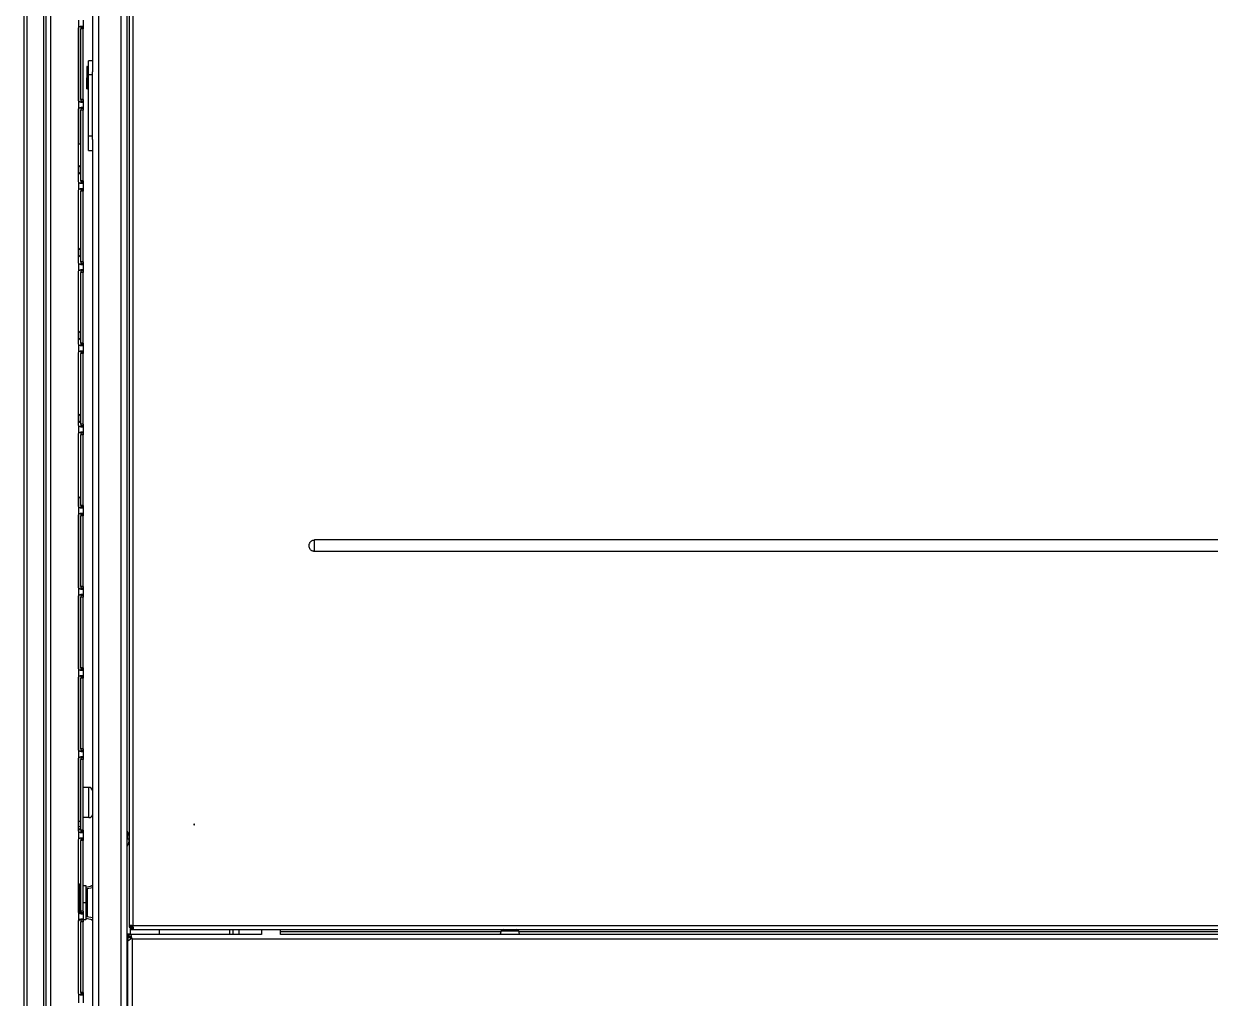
# Model space of a CAD drawing. Header units: millimetres. Extents: x 167 to 1022, y 285 to 720.
# Drawn here: x 901.4 to 963.5, y 388 to 439.1 of the extents above; entities that cross this region are included whole.
import ezdxf

# ---------------------------------------------------------------- set-up
doc = ezdxf.new("R2010")
doc.units = ezdxf.units.MM

msp = doc.modelspace()

# ---------------------------------------------------------------- linework, layer by layer
at = {"color": 7, "linetype": 'Continuous', "lineweight": 25}
for p, q in [((905.29, 484.129), (905.29, 288.629)), ((906.45, 484.129), (906.45, 288.629)), ((906.77, 484.129), (906.77, 288.629)), ((906.895, 473.849), (906.895, 391.789)), ((907.095, 391.829), (907.095, 473.809)), ((901.37, 456.479), (901.37, 319.579)), ((901.53, 456.479), (901.53, 319.579)), ((902.41, 456.479), (902.41, 319.579)), ((902.53, 456.479), (902.53, 319.579)), ((902.77, 456.479), (902.77, 319.579)), ((904.97, 456.479), (904.97, 436.551)), ((904.24, 439.259), (904.24, 438.868)), ((904.48, 439.259), (904.48, 438.868)), ((904.217, 438.789), (904.217, 435.089)), ((904.24, 438.868), (904.24, 435.009)), ((904.48, 438.868), (904.36, 438.868)), ((904.36, 438.868), (904.36, 438.789)), ((904.48, 438.789), (904.36, 438.789)), ((904.36, 435.089), (904.36, 438.789)), ((904.48, 438.868), (904.48, 438.789)), ((904.48, 435.089), (904.48, 438.789)), ((904.7, 436.829), (904.68, 436.829)), ((904.68, 436.829), (904.68, 436.239)), ((904.77, 436.759), (904.7, 436.829)), ((904.7, 436.829), (904.7, 436.239)), ((904.97, 437.129), (904.77, 437.129)), ((904.77, 436.379), (904.77, 437.129)), ((904.7, 436.239), (904.68, 436.239)), ((904.68, 435.649), (904.68, 436.239)), ((904.7, 435.649), (904.7, 436.239)), ((904.77, 436.239), (904.7, 436.239)), ((904.97, 436.379), (904.77, 436.379)), ((904.77, 433.179), (904.77, 436.379)), ((904.97, 436.379), (904.97, 436.551)), ((904.97, 433.179), (904.97, 436.379)), ((904.68, 435.649), (904.7, 435.649)), ((904.7, 435.649), (904.77, 435.719)), ((904.24, 435.009), (904.24, 434.618)), ((904.48, 435.089), (904.36, 435.089)), ((904.36, 435.089), (904.36, 435.009)), ((904.48, 435.009), (904.36, 435.009)), ((904.48, 435.089), (904.48, 435.009)), ((904.48, 435.009), (904.48, 434.618)), ((904.217, 434.539), (904.217, 430.839)), ((904.24, 434.618), (904.24, 432.754)), ((904.48, 434.618), (904.36, 434.618)), ((904.36, 434.618), (904.36, 434.539)), ((904.48, 434.539), (904.36, 434.539)), ((904.36, 430.839), (904.36, 434.539)), ((904.48, 434.618), (904.48, 434.539)), ((904.48, 430.839), (904.48, 434.539)), ((904.97, 433.179), (904.77, 433.179)), ((904.77, 432.429), (904.77, 433.179)), ((904.97, 433.007), (904.97, 433.179)), ((904.24, 432.754), (904.217, 432.754)), ((904.36, 432.754), (904.24, 432.754)), ((904.77, 432.429), (904.97, 432.429)), ((904.97, 433.007), (904.97, 340.701)), ((904.24, 431.659), (904.24, 431.178)), ((904.24, 430.759), (904.24, 430.368)), ((904.48, 430.839), (904.36, 430.839)), ((904.36, 430.839), (904.36, 430.759)), ((904.48, 430.759), (904.36, 430.759)), ((904.48, 430.839), (904.48, 430.759)), ((904.48, 430.759), (904.48, 430.368)), ((904.217, 430.289), (904.217, 426.589)), ((904.48, 430.368), (904.36, 430.368)), ((904.36, 430.368), (904.36, 430.289)), ((904.48, 430.289), (904.36, 430.289)), ((904.36, 426.589), (904.36, 430.289)), ((904.48, 430.368), (904.48, 430.289)), ((904.48, 426.589), (904.48, 430.289)), ((904.24, 427.319), (904.24, 426.838)), ((904.24, 426.509), (904.24, 426.118)), ((904.48, 426.589), (904.36, 426.589)), ((904.36, 426.589), (904.36, 426.509)), ((904.48, 426.509), (904.36, 426.509)), ((904.48, 426.589), (904.48, 426.509)), ((904.48, 426.509), (904.48, 426.118)), ((904.217, 426.039), (904.217, 422.339)), ((904.48, 426.118), (904.36, 426.118)), ((904.36, 426.118), (904.36, 426.039)), ((904.48, 426.039), (904.36, 426.039)), ((904.36, 422.339), (904.36, 426.039)), ((904.48, 426.118), (904.48, 426.039)), ((904.48, 422.339), (904.48, 426.039)), ((904.24, 422.979), (904.24, 422.498)), ((904.24, 422.259), (904.24, 421.868)), ((904.48, 422.339), (904.36, 422.339)), ((904.36, 422.339), (904.36, 422.259)), ((904.48, 422.259), (904.36, 422.259)), ((904.48, 421.868), (904.36, 421.868)), ((904.36, 421.868), (904.36, 421.789)), ((904.48, 422.339), (904.48, 422.259)), ((904.48, 422.259), (904.48, 421.868)), ((904.48, 421.868), (904.48, 421.789)), ((904.217, 421.789), (904.217, 418.089)), ((904.48, 421.789), (904.36, 421.789)), ((904.36, 418.089), (904.36, 421.789)), ((904.48, 418.089), (904.48, 421.789)), ((904.24, 418.639), (904.24, 418.158)), ((904.217, 417.539), (904.217, 413.839)), ((904.24, 418.009), (904.24, 417.618)), ((904.48, 418.089), (904.36, 418.089)), ((904.36, 418.089), (904.36, 418.009)), ((904.48, 418.009), (904.36, 418.009)), ((904.48, 417.618), (904.36, 417.618)), ((904.36, 417.618), (904.36, 417.539)), ((904.48, 417.539), (904.36, 417.539)), ((904.36, 413.839), (904.36, 417.539)), ((904.48, 418.089), (904.48, 418.009)), ((904.48, 418.009), (904.48, 417.618)), ((904.48, 417.618), (904.48, 417.539)), ((904.48, 413.839), (904.48, 417.539)), ((904.24, 414.254), (904.217, 414.254)), ((904.24, 414.299), (904.24, 414.254)), ((904.36, 414.254), (904.24, 414.254)), ((904.24, 414.254), (904.24, 413.759)), ((904.48, 413.839), (904.36, 413.839)), ((904.36, 413.839), (904.36, 413.759)), ((904.48, 413.839), (904.48, 413.759)), ((904.217, 413.289), (904.217, 409.589)), ((904.24, 413.759), (904.24, 413.368)), ((904.24, 413.368), (904.24, 409.509)), ((904.48, 413.759), (904.36, 413.759)), ((904.48, 413.368), (904.36, 413.368)), ((904.36, 413.368), (904.36, 413.289)), ((904.48, 413.289), (904.36, 413.289)), ((904.36, 409.589), (904.36, 413.289)), ((904.48, 413.759), (904.48, 413.368)), ((904.48, 413.368), (904.48, 413.289)), ((904.48, 409.589), (904.48, 413.289)), ((1006.05, 412.028), (916.59, 412.028)), ((916.59, 411.43), (916.59, 412.028)), ((1006.05, 411.43), (916.59, 411.43)), ((904.24, 409.509), (904.24, 409.118)), ((904.48, 409.589), (904.36, 409.589)), ((904.36, 409.589), (904.36, 409.509)), ((904.48, 409.509), (904.36, 409.509)), ((904.48, 409.589), (904.48, 409.509)), ((904.48, 409.509), (904.48, 409.118)), ((904.217, 409.039), (904.217, 405.339)), ((904.24, 409.118), (904.24, 405.259)), ((904.48, 409.118), (904.36, 409.118)), ((904.36, 409.118), (904.36, 409.039)), ((904.48, 409.039), (904.36, 409.039)), ((904.36, 405.339), (904.36, 409.039)), ((904.48, 409.118), (904.48, 409.039)), ((904.48, 405.339), (904.48, 409.039)), ((904.24, 405.259), (904.24, 404.868)), ((904.48, 405.339), (904.36, 405.339)), ((904.36, 405.339), (904.36, 405.259)), ((904.48, 405.259), (904.36, 405.259)), ((904.48, 405.339), (904.48, 405.259)), ((904.48, 405.259), (904.48, 404.868)), ((904.217, 404.789), (904.217, 401.089)), ((904.24, 404.868), (904.24, 401.009)), ((904.48, 404.868), (904.36, 404.868)), ((904.36, 404.868), (904.36, 404.789)), ((904.48, 404.789), (904.36, 404.789)), ((904.36, 401.089), (904.36, 404.789)), ((904.48, 404.868), (904.48, 404.789)), ((904.48, 401.089), (904.48, 404.789)), ((904.24, 401.009), (904.24, 400.618)), ((904.48, 401.089), (904.36, 401.089)), ((904.36, 401.089), (904.36, 401.009)), ((904.48, 401.009), (904.36, 401.009)), ((904.48, 401.089), (904.48, 401.009)), ((904.48, 401.009), (904.48, 400.618)), ((904.217, 400.539), (904.217, 396.839)), ((904.24, 400.618), (904.24, 397.279)), ((904.48, 400.618), (904.36, 400.618)), ((904.36, 400.618), (904.36, 400.539)), ((904.48, 400.539), (904.36, 400.539)), ((904.36, 396.839), (904.36, 400.539)), ((904.48, 400.618), (904.48, 400.539)), ((904.48, 396.839), (904.48, 400.539)), ((904.78, 399.069), (904.48, 399.069)), ((904.78, 397.489), (904.78, 399.069)), ((904.24, 397.279), (904.217, 397.279)), ((904.24, 397.029), (904.217, 397.029)), ((904.36, 397.279), (904.24, 397.279)), ((904.24, 397.279), (904.24, 397.029)), ((904.24, 397.029), (904.36, 397.029)), ((904.78, 397.489), (904.48, 397.489)), ((904.24, 396.939), (904.24, 396.759)), ((904.24, 396.759), (904.24, 396.368)), ((904.48, 396.839), (904.36, 396.839)), ((904.36, 396.839), (904.36, 396.759)), ((904.48, 396.759), (904.36, 396.759)), ((904.48, 396.839), (904.48, 396.759)), ((904.48, 396.759), (904.48, 396.368)), ((906.79, 396.709), (906.77, 396.709)), ((906.77, 396.379), (906.79, 396.379)), ((906.79, 396.779), (906.79, 396.379)), ((906.79, 396.379), (906.89, 396.379)), ((906.79, 395.979), (906.79, 396.379)), ((904.217, 396.289), (904.217, 392.589)), ((904.48, 396.368), (904.36, 396.368)), ((904.36, 396.368), (904.36, 396.289)), ((904.48, 396.289), (904.36, 396.289)), ((904.36, 392.589), (904.36, 396.289)), ((904.48, 396.368), (904.48, 396.289)), ((904.48, 392.589), (904.48, 396.289)), ((906.77, 396.049), (906.79, 396.049)), ((904.28, 394.029), (904.217, 394.029)), ((904.28, 394.029), (904.28, 392.473)), ((904.33, 393.929), (904.36, 393.929)), ((904.33, 393.039), (904.33, 393.929)), ((904.48, 393.929), (904.63, 393.929)), ((904.63, 393.929), (904.63, 393.039)), ((904.63, 393.84), (904.871, 393.894)), ((904.93, 393.929), (904.93, 393.925)), ((904.93, 393.929), (904.97, 393.929)), ((904.93, 393.924), (904.93, 393.925)), ((904.93, 393.924), (904.97, 393.924)), ((904.33, 393.529), (904.28, 393.529)), ((904.97, 393.821), (904.689, 393.758)), ((904.689, 393.758), (904.689, 392.299)), ((904.28, 393.029), (904.33, 393.029)), ((904.33, 393.039), (904.33, 393.019)), ((904.33, 393.039), (904.36, 393.039)), ((904.33, 392.448), (904.33, 393.019)), ((904.36, 393.019), (904.33, 393.019)), ((904.48, 393.039), (904.63, 393.039)), ((904.63, 393.019), (904.48, 393.019)), ((904.63, 393.039), (904.63, 393.019)), ((904.63, 393.019), (904.63, 392.129)), ((904.217, 392.039), (904.217, 388.339)), ((904.227, 392.093), (904.28, 392.093)), ((904.24, 392.509), (904.24, 392.118)), ((904.28, 392.529), (904.33, 392.529)), ((904.28, 392.142), (904.28, 392.093)), ((904.33, 392.129), (904.33, 392.18)), ((904.36, 392.129), (904.33, 392.129)), ((904.48, 392.589), (904.36, 392.589)), ((904.36, 392.589), (904.36, 392.509)), ((904.48, 392.509), (904.36, 392.509)), ((904.48, 392.118), (904.36, 392.118)), ((904.36, 392.118), (904.36, 392.039)), ((904.48, 392.039), (904.36, 392.039)), ((904.36, 388.339), (904.36, 392.039)), ((904.48, 392.589), (904.48, 392.509)), ((904.48, 392.509), (904.48, 392.118)), ((904.63, 392.129), (904.48, 392.129)), ((904.48, 392.118), (904.48, 392.039)), ((904.48, 388.339), (904.48, 392.039)), ((904.63, 392.218), (904.871, 392.164)), ((904.97, 392.237), (904.689, 392.299)), ((904.93, 392.133), (904.93, 392.134)), ((904.97, 392.134), (904.93, 392.134)), ((904.93, 392.129), (904.93, 392.133)), ((904.97, 392.129), (904.93, 392.129)), ((906.895, 391.789), (906.995, 391.789)), ((906.895, 391.789), (906.895, 391.754)), ((906.895, 391.754), (906.995, 391.754)), ((906.94, 391.754), (906.94, 391.379)), ((906.995, 391.789), (906.995, 391.754)), ((906.995, 391.754), (907.095, 391.754)), ((906.995, 391.629), (906.995, 391.729)), ((906.995, 391.729), (907.055, 391.729)), ((906.995, 391.629), (907.055, 391.629)), ((907.055, 391.629), (907.055, 391.729)), ((907.055, 391.629), (1015.585, 391.629)), ((907.059, 391.817), (907.095, 391.829)), ((907.084, 391.793), (907.095, 391.829)), ((1015.545, 391.829), (907.095, 391.829)), ((908.47, 391.629), (908.47, 391.379)), ((912.15, 391.629), (912.15, 391.379)), ((912.32, 391.629), (912.32, 391.379)), ((912.64, 391.629), (912.64, 391.379)), ((913.82, 391.629), (913.82, 391.376)), ((914.82, 391.376), (914.82, 391.629)), ((914.82, 391.529), (926.362, 391.529)), ((926.37, 391.556), (926.32, 391.379)), ((926.37, 391.556), (927.27, 391.556)), ((927.27, 391.556), (927.32, 391.379)), ((927.278, 391.529), (995.362, 391.529)), ((906.869, 391.379), (906.82, 391.379)), ((906.82, 391.379), (906.82, 391.259)), ((906.869, 391.259), (906.82, 391.259)), ((906.82, 391.229), (906.94, 391.229)), ((906.82, 391.229), (906.82, 391.042)), ((906.82, 381.716), (906.82, 391.042)), ((906.869, 391.379), (913.82, 391.379)), ((906.869, 391.379), (906.869, 391.259)), ((906.94, 391.255), (906.94, 391.229)), ((906.94, 391.229), (906.94, 391.11)), ((906.96, 391.139), (906.96, 391.248)), ((906.975, 391.16), (907.017, 391.16)), ((907.06, 391.139), (906.975, 391.16)), ((907.008, 391.22), (907.008, 391.179)), ((907.06, 391.139), (907.008, 391.22)), ((907.06, 391.139), (907.017, 391.16)), ((907.06, 381.619), (907.06, 391.139)), ((907.06, 391.139), (1015.58, 391.139)), ((914.82, 391.379), (926.495, 391.379)), ((926.495, 391.379), (927.145, 391.379)), ((927.145, 391.379), (995.495, 391.379)), ((904.48, 388.339), (904.36, 388.339)), ((904.36, 388.339), (904.36, 388.259)), ((904.48, 388.339), (904.48, 388.259)), ((904.24, 388.259), (904.24, 387.798)), ((904.48, 388.259), (904.36, 388.259)), ((904.48, 388.259), (904.48, 387.798))]:
    msp.add_line(p, q, dxfattribs=at)
for centre, radius, start, end in [((904.367, 438.789), 0.15, 148.02925, 180), ((904.367, 435.089), 0.15, 180, 211.97075), ((904.367, 434.539), 0.15, 148.02925, 180), ((904.367, 431.739), 0.15, 180, 211.97075), ((904.367, 431.099), 0.15, 148.02925, 180), ((904.367, 430.839), 0.15, 180, 211.97075), ((904.367, 430.289), 0.15, 148.02925, 180), ((904.367, 427.399), 0.15, 180, 211.97075), ((904.367, 426.759), 0.15, 148.02925, 180), ((904.367, 426.589), 0.15, 180, 211.97075), ((904.367, 426.039), 0.15, 148.02925, 180), ((904.367, 423.059), 0.15, 180, 211.97075), ((904.367, 422.419), 0.15, 148.02925, 180), ((904.367, 422.339), 0.15, 180, 211.97075), ((904.367, 421.789), 0.15, 148.02925, 180), ((904.367, 418.719), 0.15, 180, 211.97075), ((904.367, 418.079), 0.15, 148.02925, 178.08979), ((904.367, 418.089), 0.15, 180, 211.97075), ((904.367, 417.539), 0.15, 148.02925, 180), ((904.367, 414.379), 0.15, 180, 211.97075), ((904.367, 413.839), 0.15, 180, 211.97075), ((904.367, 413.289), 0.15, 148.02925, 180), ((904.367, 409.589), 0.15, 180, 211.97075), ((904.367, 409.039), 0.15, 148.02925, 180), ((904.367, 405.339), 0.15, 180, 211.97075), ((904.367, 404.789), 0.15, 148.02925, 180), ((904.367, 401.089), 0.15, 180, 211.97075), ((904.367, 400.539), 0.15, 148.02925, 180), ((904.78, 398.869), 0.2, 18.19487, 90), ((904.78, 397.689), 0.2, 270, 341.80513), ((904.367, 397.019), 0.15, 180, 211.97075), ((910.295, 397.129), 0.025, 0, 180), ((910.295, 397.129), 0.025, 180, 0), ((910.35, 397.189), 0.08, 209.69481, 245.2843), ((904.367, 396.839), 0.15, 180, 211.97075), ((906.04, 396.379), 0.85, 0, 28.07249), ((906.04, 396.379), 0.85, 331.92751, 0), ((904.367, 396.289), 0.15, 148.02925, 180), ((904.367, 392.589), 0.15, 180, 211.97075), ((904.367, 392.039), 0.15, 148.02925, 180), ((926.466, 391.529), 0.1, 90, 164.23945), ((927.174, 391.529), 0.1, 15.76055, 90), ((904.367, 388.339), 0.15, 180, 211.97075)]:
    msp.add_arc(centre, radius, start, end, dxfattribs=at)
for points, knots in [([(904.24, 438.868), (904.253, 438.88), (904.279, 438.903), (904.325, 438.924), (904.37, 438.936), (904.411, 438.94), (904.444, 438.936), (904.466, 438.924), (904.478, 438.903), (904.479, 438.88), (904.48, 438.868)], [0, 0, 0, 0, 0.124908, 0.249934, 0.374966, 0.5, 0.625034, 0.750066, 0.875092, 1, 1, 1, 1]), ([(904.354, 438.917), (904.356, 438.91), (904.36, 438.896), (904.36, 438.878), (904.36, 438.868)], [0, 0, 0, 0, 0.492848, 1, 1, 1, 1]), ([(904.48, 435.009), (904.479, 434.998), (904.478, 434.975), (904.466, 434.954), (904.444, 434.942), (904.411, 434.938), (904.37, 434.942), (904.325, 434.954), (904.279, 434.975), (904.253, 434.998), (904.24, 435.009)], [0, 0, 0, 0, 0.124908, 0.249934, 0.374966, 0.5, 0.625034, 0.750066, 0.875092, 1, 1, 1, 1]), ([(904.36, 435.009), (904.36, 435), (904.359, 434.982), (904.356, 434.961), (904.349, 434.953), (904.347, 434.949)], [0, 0, 0, 0, 0.3713961, 0.7423823, 1, 1, 1, 1]), ([(904.24, 434.618), (904.253, 434.63), (904.279, 434.653), (904.325, 434.674), (904.37, 434.686), (904.411, 434.69), (904.444, 434.686), (904.466, 434.674), (904.478, 434.653), (904.479, 434.63), (904.48, 434.618)], [0, 0, 0, 0, 0.124908, 0.249934, 0.374966, 0.5, 0.625034, 0.750066, 0.875092, 1, 1, 1, 1]), ([(904.354, 434.667), (904.356, 434.66), (904.36, 434.646), (904.36, 434.628), (904.36, 434.618)], [0, 0, 0, 0, 0.492848, 1, 1, 1, 1]), ([(904.24, 431.659), (904.245, 431.65), (904.255, 431.632), (904.276, 431.609), (904.297, 431.596), (904.313, 431.59), (904.325, 431.588), (904.335, 431.59), (904.346, 431.596), (904.355, 431.609), (904.36, 431.632), (904.36, 431.65), (904.36, 431.659)], [0, 0, 0, 0, 0.125113, 0.250088, 0.374796, 0.437403, 0.5, 0.562597, 0.625204, 0.749912, 0.874887, 1, 1, 1, 1]), ([(904.24, 431.659), (904.253, 431.648), (904.279, 431.625), (904.322, 431.605), (904.348, 431.599), (904.36, 431.596)], [0, 0, 0, 0, 0.359164, 0.718669, 1, 1, 1, 1]), ([(904.36, 431.178), (904.36, 431.187), (904.36, 431.206), (904.355, 431.229), (904.346, 431.242), (904.335, 431.248), (904.325, 431.249), (904.313, 431.248), (904.297, 431.242), (904.276, 431.229), (904.255, 431.206), (904.245, 431.187), (904.24, 431.178)], [0, 0, 0, 0, 0.125113, 0.250088, 0.374796, 0.437403, 0.5, 0.562597, 0.625204, 0.749912, 0.874887, 1, 1, 1, 1]), ([(904.36, 431.242), (904.348, 431.239), (904.322, 431.233), (904.279, 431.213), (904.253, 431.19), (904.24, 431.178)], [0, 0, 0, 0, 0.281331, 0.640836, 1, 1, 1, 1]), ([(904.48, 430.759), (904.479, 430.748), (904.478, 430.725), (904.466, 430.704), (904.444, 430.692), (904.411, 430.688), (904.37, 430.692), (904.325, 430.704), (904.279, 430.725), (904.253, 430.748), (904.24, 430.759)], [0, 0, 0, 0, 0.124908, 0.249934, 0.374966, 0.5, 0.625034, 0.750066, 0.875092, 1, 1, 1, 1]), ([(904.36, 430.759), (904.36, 430.75), (904.359, 430.732), (904.356, 430.711), (904.349, 430.703), (904.347, 430.699)], [0, 0, 0, 0, 0.371396, 0.742382, 1, 1, 1, 1]), ([(904.24, 430.368), (904.253, 430.38), (904.279, 430.403), (904.325, 430.424), (904.37, 430.436), (904.411, 430.44), (904.444, 430.436), (904.466, 430.424), (904.478, 430.403), (904.479, 430.38), (904.48, 430.368)], [0, 0, 0, 0, 0.124908, 0.249934, 0.374966, 0.5, 0.625034, 0.750066, 0.875092, 1, 1, 1, 1]), ([(904.354, 430.417), (904.356, 430.41), (904.36, 430.396), (904.36, 430.378), (904.36, 430.368)], [0, 0, 0, 0, 0.492848, 1, 1, 1, 1]), ([(904.24, 427.319), (904.245, 427.31), (904.255, 427.292), (904.276, 427.269), (904.297, 427.256), (904.313, 427.25), (904.325, 427.248), (904.335, 427.25), (904.346, 427.256), (904.355, 427.269), (904.36, 427.292), (904.36, 427.31), (904.36, 427.319)], [0, 0, 0, 0, 0.125113, 0.250088, 0.374796, 0.437403, 0.5, 0.562597, 0.625204, 0.749912, 0.874887, 1, 1, 1, 1]), ([(904.24, 427.319), (904.253, 427.308), (904.279, 427.285), (904.322, 427.265), (904.348, 427.259), (904.36, 427.256)], [0, 0, 0, 0, 0.359164, 0.718669, 1, 1, 1, 1]), ([(904.36, 426.838), (904.36, 426.847), (904.36, 426.866), (904.355, 426.889), (904.346, 426.902), (904.335, 426.908), (904.325, 426.909), (904.313, 426.908), (904.297, 426.902), (904.276, 426.889), (904.255, 426.866), (904.245, 426.847), (904.24, 426.838)], [0, 0, 0, 0, 0.125113, 0.250088, 0.374796, 0.437403, 0.5, 0.562597, 0.625204, 0.749912, 0.874887, 1, 1, 1, 1]), ([(904.347, 426.898), (904.34, 426.897), (904.318, 426.891), (904.279, 426.873), (904.253, 426.85), (904.24, 426.838)], [0, 0, 0, 0, 0.195262, 0.597822, 1, 1, 1, 1]), ([(904.48, 426.509), (904.479, 426.498), (904.478, 426.475), (904.466, 426.454), (904.444, 426.442), (904.411, 426.438), (904.37, 426.442), (904.325, 426.454), (904.279, 426.475), (904.253, 426.498), (904.24, 426.509)], [0, 0, 0, 0, 0.124908, 0.249934, 0.374966, 0.5, 0.625034, 0.750066, 0.875092, 1, 1, 1, 1]), ([(904.36, 426.509), (904.36, 426.5), (904.359, 426.482), (904.356, 426.461), (904.349, 426.453), (904.347, 426.449)], [0, 0, 0, 0, 0.3713961, 0.7423823, 1, 1, 1, 1]), ([(904.24, 426.118), (904.253, 426.13), (904.279, 426.153), (904.325, 426.174), (904.37, 426.186), (904.411, 426.19), (904.444, 426.186), (904.466, 426.174), (904.478, 426.153), (904.479, 426.13), (904.48, 426.118)], [0, 0, 0, 0, 0.124908, 0.249934, 0.374966, 0.5, 0.625034, 0.750066, 0.875092, 1, 1, 1, 1]), ([(904.354, 426.167), (904.356, 426.16), (904.36, 426.146), (904.36, 426.128), (904.36, 426.118)], [0, 0, 0, 0, 0.492848, 1, 1, 1, 1]), ([(904.24, 422.979), (904.245, 422.97), (904.255, 422.952), (904.276, 422.929), (904.297, 422.916), (904.313, 422.91), (904.325, 422.908), (904.335, 422.91), (904.346, 422.916), (904.355, 422.929), (904.36, 422.952), (904.36, 422.97), (904.36, 422.979)], [0, 0, 0, 0, 0.125113, 0.250088, 0.374796, 0.437403, 0.5, 0.562597, 0.625204, 0.749912, 0.874887, 1, 1, 1, 1]), ([(904.24, 422.979), (904.253, 422.968), (904.279, 422.945), (904.322, 422.925), (904.348, 422.919), (904.36, 422.916)], [0, 0, 0, 0, 0.359164, 0.718669, 1, 1, 1, 1]), ([(904.36, 422.498), (904.36, 422.507), (904.36, 422.526), (904.355, 422.549), (904.346, 422.562), (904.335, 422.568), (904.325, 422.569), (904.313, 422.568), (904.297, 422.562), (904.276, 422.549), (904.255, 422.526), (904.245, 422.507), (904.24, 422.498)], [0, 0, 0, 0, 0.125113, 0.250088, 0.374796, 0.437403, 0.5, 0.562597, 0.625204, 0.749912, 0.874887, 1, 1, 1, 1]), ([(904.347, 422.558), (904.34, 422.557), (904.318, 422.551), (904.279, 422.533), (904.253, 422.51), (904.24, 422.498)], [0, 0, 0, 0, 0.1952618, 0.5978216, 1, 1, 1, 1]), ([(904.48, 422.259), (904.479, 422.248), (904.478, 422.225), (904.466, 422.204), (904.444, 422.192), (904.411, 422.188), (904.37, 422.192), (904.325, 422.204), (904.279, 422.225), (904.253, 422.248), (904.24, 422.259)], [0, 0, 0, 0, 0.124908, 0.249934, 0.374966, 0.5, 0.625034, 0.750066, 0.875092, 1, 1, 1, 1]), ([(904.24, 421.868), (904.253, 421.88), (904.279, 421.903), (904.325, 421.924), (904.37, 421.936), (904.411, 421.94), (904.444, 421.936), (904.466, 421.924), (904.478, 421.903), (904.479, 421.88), (904.48, 421.868)], [0, 0, 0, 0, 0.124908, 0.249934, 0.374966, 0.5, 0.625034, 0.750066, 0.875092, 1, 1, 1, 1]), ([(904.36, 422.259), (904.36, 422.25), (904.359, 422.232), (904.356, 422.211), (904.349, 422.203), (904.347, 422.199)], [0, 0, 0, 0, 0.371396, 0.742382, 1, 1, 1, 1]), ([(904.354, 421.917), (904.356, 421.91), (904.36, 421.896), (904.36, 421.878), (904.36, 421.868)], [0, 0, 0, 0, 0.492848, 1, 1, 1, 1]), ([(904.24, 418.639), (904.245, 418.63), (904.255, 418.612), (904.276, 418.589), (904.297, 418.576), (904.313, 418.57), (904.325, 418.568), (904.335, 418.57), (904.346, 418.576), (904.355, 418.589), (904.36, 418.612), (904.36, 418.63), (904.36, 418.639)], [0, 0, 0, 0, 0.125113, 0.250088, 0.374796, 0.437403, 0.5, 0.562597, 0.625204, 0.749912, 0.874887, 1, 1, 1, 1]), ([(904.24, 418.639), (904.253, 418.628), (904.279, 418.605), (904.322, 418.585), (904.348, 418.579), (904.36, 418.576)], [0, 0, 0, 0, 0.359164, 0.718669, 1, 1, 1, 1]), ([(904.36, 418.158), (904.36, 418.167), (904.36, 418.186), (904.355, 418.209), (904.346, 418.222), (904.335, 418.228), (904.325, 418.229), (904.313, 418.228), (904.297, 418.222), (904.276, 418.209), (904.255, 418.186), (904.245, 418.167), (904.24, 418.158)], [0, 0, 0, 0, 0.125113, 0.250088, 0.374796, 0.437403, 0.5, 0.562597, 0.625204, 0.749912, 0.874887, 1, 1, 1, 1]), ([(904.347, 418.218), (904.34, 418.217), (904.318, 418.211), (904.279, 418.193), (904.253, 418.17), (904.24, 418.158)], [0, 0, 0, 0, 0.195262, 0.597822, 1, 1, 1, 1]), ([(904.48, 418.009), (904.479, 417.998), (904.478, 417.975), (904.466, 417.954), (904.444, 417.942), (904.411, 417.938), (904.37, 417.942), (904.325, 417.954), (904.279, 417.975), (904.253, 417.998), (904.24, 418.009)], [0, 0, 0, 0, 0.124908, 0.249934, 0.374966, 0.5, 0.625034, 0.750066, 0.875092, 1, 1, 1, 1]), ([(904.24, 417.618), (904.253, 417.63), (904.279, 417.653), (904.325, 417.674), (904.37, 417.686), (904.411, 417.69), (904.444, 417.686), (904.466, 417.674), (904.478, 417.653), (904.479, 417.63), (904.48, 417.618)], [0, 0, 0, 0, 0.124908, 0.249934, 0.374966, 0.5, 0.625034, 0.750066, 0.875092, 1, 1, 1, 1]), ([(904.36, 418.009), (904.36, 418), (904.359, 417.982), (904.356, 417.961), (904.349, 417.953), (904.347, 417.949)], [0, 0, 0, 0, 0.371396, 0.742382, 1, 1, 1, 1]), ([(904.354, 417.667), (904.356, 417.66), (904.36, 417.646), (904.36, 417.628), (904.36, 417.618)], [0, 0, 0, 0, 0.492848, 1, 1, 1, 1]), ([(904.24, 414.299), (904.245, 414.29), (904.254, 414.273), (904.267, 414.26), (904.273, 414.254)], [0, 0, 0, 0, 0.544155, 1, 1, 1, 1]), ([(904.24, 414.299), (904.253, 414.288), (904.273, 414.269), (904.298, 414.258), (904.308, 414.254)], [0, 0, 0, 0, 0.619541, 1, 1, 1, 1]), ([(904.355, 414.255), (904.357, 414.261), (904.36, 414.274), (904.36, 414.29), (904.36, 414.299)], [0, 0, 0, 0, 0.441396, 1, 1, 1, 1]), ([(904.48, 413.759), (904.479, 413.748), (904.478, 413.725), (904.466, 413.704), (904.444, 413.692), (904.411, 413.688), (904.37, 413.692), (904.325, 413.704), (904.279, 413.725), (904.253, 413.748), (904.24, 413.759)], [0, 0, 0, 0, 0.124908, 0.249934, 0.374966, 0.5, 0.625034, 0.750066, 0.875092, 1, 1, 1, 1]), ([(904.24, 413.368), (904.253, 413.38), (904.279, 413.403), (904.325, 413.424), (904.37, 413.436), (904.411, 413.44), (904.444, 413.436), (904.466, 413.424), (904.478, 413.403), (904.479, 413.38), (904.48, 413.368)], [0, 0, 0, 0, 0.124908, 0.249934, 0.374966, 0.5, 0.625034, 0.750066, 0.875092, 1, 1, 1, 1]), ([(904.36, 413.759), (904.36, 413.75), (904.359, 413.732), (904.356, 413.711), (904.349, 413.703), (904.347, 413.699)], [0, 0, 0, 0, 0.371396, 0.742382, 1, 1, 1, 1]), ([(904.354, 413.417), (904.356, 413.41), (904.36, 413.396), (904.36, 413.378), (904.36, 413.368)], [0, 0, 0, 0, 0.492848, 1, 1, 1, 1]), ([(916.59, 411.43), (916.571, 411.431), (916.534, 411.434), (916.48, 411.452), (916.431, 411.481), (916.389, 411.519), (916.356, 411.565), (916.325, 411.634), (916.317, 411.729), (916.325, 411.824), (916.356, 411.893), (916.389, 411.939), (916.431, 411.977), (916.48, 412.006), (916.534, 412.024), (916.571, 412.026), (916.59, 412.028)], [0, 0, 0, 0, 0.06256, 0.125122, 0.187681, 0.250233, 0.312772, 0.375302, 0.499999, 0.624697, 0.687227, 0.749766, 0.812319, 0.874878, 0.93744, 1, 1, 1, 1]), ([(904.48, 409.509), (904.479, 409.498), (904.478, 409.475), (904.466, 409.454), (904.444, 409.442), (904.411, 409.438), (904.37, 409.442), (904.325, 409.454), (904.279, 409.475), (904.253, 409.498), (904.24, 409.509)], [0, 0, 0, 0, 0.124908, 0.249934, 0.374966, 0.5, 0.625034, 0.750066, 0.875092, 1, 1, 1, 1]), ([(904.36, 409.509), (904.36, 409.5), (904.359, 409.482), (904.356, 409.461), (904.349, 409.453), (904.347, 409.449)], [0, 0, 0, 0, 0.371396, 0.742382, 1, 1, 1, 1]), ([(904.24, 409.118), (904.253, 409.13), (904.279, 409.153), (904.325, 409.174), (904.37, 409.186), (904.411, 409.19), (904.444, 409.186), (904.466, 409.174), (904.478, 409.153), (904.479, 409.13), (904.48, 409.118)], [0, 0, 0, 0, 0.124908, 0.249934, 0.374966, 0.5, 0.625034, 0.750066, 0.875092, 1, 1, 1, 1]), ([(904.354, 409.167), (904.356, 409.16), (904.36, 409.146), (904.36, 409.128), (904.36, 409.118)], [0, 0, 0, 0, 0.492848, 1, 1, 1, 1]), ([(904.48, 405.259), (904.479, 405.248), (904.478, 405.225), (904.466, 405.204), (904.444, 405.192), (904.411, 405.188), (904.37, 405.192), (904.325, 405.204), (904.279, 405.225), (904.253, 405.248), (904.24, 405.259)], [0, 0, 0, 0, 0.124908, 0.249934, 0.374966, 0.5, 0.625034, 0.750066, 0.875092, 1, 1, 1, 1]), ([(904.36, 405.259), (904.36, 405.25), (904.359, 405.232), (904.356, 405.211), (904.349, 405.203), (904.347, 405.199)], [0, 0, 0, 0, 0.3713961, 0.7423823, 1, 1, 1, 1]), ([(904.24, 404.868), (904.253, 404.88), (904.279, 404.903), (904.325, 404.924), (904.37, 404.936), (904.411, 404.94), (904.444, 404.936), (904.466, 404.924), (904.478, 404.903), (904.479, 404.88), (904.48, 404.868)], [0, 0, 0, 0, 0.124908, 0.249934, 0.374966, 0.5, 0.625034, 0.750066, 0.875092, 1, 1, 1, 1]), ([(904.354, 404.917), (904.356, 404.91), (904.36, 404.896), (904.36, 404.878), (904.36, 404.868)], [0, 0, 0, 0, 0.492848, 1, 1, 1, 1]), ([(904.48, 401.009), (904.479, 400.998), (904.478, 400.975), (904.466, 400.954), (904.444, 400.942), (904.411, 400.938), (904.37, 400.942), (904.325, 400.954), (904.279, 400.975), (904.253, 400.998), (904.24, 401.009)], [0, 0, 0, 0, 0.124908, 0.249934, 0.374966, 0.5, 0.625034, 0.750066, 0.875092, 1, 1, 1, 1]), ([(904.36, 401.009), (904.36, 401), (904.359, 400.982), (904.356, 400.961), (904.349, 400.953), (904.347, 400.949)], [0, 0, 0, 0, 0.371396, 0.742382, 1, 1, 1, 1]), ([(904.24, 400.618), (904.253, 400.63), (904.279, 400.653), (904.325, 400.674), (904.37, 400.686), (904.411, 400.69), (904.444, 400.686), (904.466, 400.674), (904.478, 400.653), (904.479, 400.63), (904.48, 400.618)], [0, 0, 0, 0, 0.124908, 0.249934, 0.374966, 0.5, 0.625034, 0.750066, 0.875092, 1, 1, 1, 1]), ([(904.354, 400.667), (904.356, 400.66), (904.36, 400.646), (904.36, 400.628), (904.36, 400.618)], [0, 0, 0, 0, 0.492848, 1, 1, 1, 1]), ([(904.24, 396.939), (904.245, 396.93), (904.255, 396.912), (904.276, 396.889), (904.297, 396.876), (904.313, 396.87), (904.325, 396.868), (904.335, 396.87), (904.346, 396.876), (904.355, 396.889), (904.36, 396.912), (904.36, 396.93), (904.36, 396.939)], [0, 0, 0, 0, 0.125113, 0.250088, 0.374796, 0.437403, 0.5, 0.562597, 0.625204, 0.749912, 0.874887, 1, 1, 1, 1]), ([(904.24, 396.939), (904.253, 396.928), (904.279, 396.905), (904.322, 396.885), (904.348, 396.879), (904.36, 396.876)], [0, 0, 0, 0, 0.359164, 0.718669, 1, 1, 1, 1]), ([(904.48, 396.759), (904.479, 396.748), (904.478, 396.725), (904.466, 396.704), (904.444, 396.692), (904.411, 396.688), (904.37, 396.692), (904.325, 396.704), (904.279, 396.725), (904.253, 396.748), (904.24, 396.759)], [0, 0, 0, 0, 0.124908, 0.249934, 0.374966, 0.5, 0.625034, 0.750066, 0.875092, 1, 1, 1, 1]), ([(904.24, 396.368), (904.253, 396.38), (904.279, 396.403), (904.325, 396.424), (904.37, 396.436), (904.411, 396.44), (904.444, 396.436), (904.466, 396.424), (904.478, 396.403), (904.479, 396.38), (904.48, 396.368)], [0, 0, 0, 0, 0.124908, 0.249934, 0.374966, 0.5, 0.625034, 0.750066, 0.875092, 1, 1, 1, 1]), ([(904.36, 396.759), (904.36, 396.75), (904.359, 396.732), (904.356, 396.711), (904.349, 396.703), (904.347, 396.699)], [0, 0, 0, 0, 0.3713961, 0.7423823, 1, 1, 1, 1]), ([(904.354, 396.417), (904.356, 396.41), (904.36, 396.396), (904.36, 396.378), (904.36, 396.368)], [0, 0, 0, 0, 0.492848, 1, 1, 1, 1]), ([(904.93, 393.924), (904.926, 393.918), (904.919, 393.906), (904.886, 393.898), (904.871, 393.894)], [0, 0, 0, 0, 0.5581452, 1, 1, 1, 1]), ([(904.63, 393.727), (904.633, 393.734), (904.639, 393.745), (904.673, 393.754), (904.689, 393.758)], [0, 0, 0, 0, 0.558041, 1, 1, 1, 1]), ([(904.48, 392.509), (904.479, 392.498), (904.478, 392.475), (904.466, 392.454), (904.444, 392.442), (904.411, 392.438), (904.37, 392.442), (904.325, 392.454), (904.279, 392.475), (904.253, 392.498), (904.24, 392.509)], [0, 0, 0, 0, 0.124908, 0.249934, 0.374966, 0.5, 0.625034, 0.750066, 0.875092, 1, 1, 1, 1]), ([(904.24, 392.118), (904.253, 392.13), (904.279, 392.153), (904.325, 392.174), (904.37, 392.186), (904.411, 392.19), (904.444, 392.186), (904.466, 392.174), (904.478, 392.153), (904.479, 392.13), (904.48, 392.118)], [0, 0, 0, 0, 0.124908, 0.249934, 0.374966, 0.5, 0.625034, 0.750066, 0.875092, 1, 1, 1, 1]), ([(904.28, 392.567), (904.28, 392.567), (904.293, 392.557), (904.323, 392.545), (904.349, 392.538), (904.361, 392.535)], [0, 0, 0, 0, 0.00026, 0.5541176, 1, 1, 1, 1]), ([(904.313, 392.166), (904.301, 392.162), (904.29, 392.158), (904.28, 392.15), (904.28, 392.15)], [0, 0, 0, 0, 0.999351, 1, 1, 1, 1]), ([(904.36, 392.509), (904.36, 392.5), (904.359, 392.482), (904.356, 392.461), (904.349, 392.453), (904.347, 392.449)], [0, 0, 0, 0, 0.371396, 0.742382, 1, 1, 1, 1]), ([(904.354, 392.167), (904.356, 392.16), (904.36, 392.146), (904.36, 392.128), (904.36, 392.118)], [0, 0, 0, 0, 0.492848, 1, 1, 1, 1]), ([(904.689, 392.299), (904.67, 392.305), (904.637, 392.314), (904.632, 392.326), (904.63, 392.331)], [0, 0, 0, 0, 0.557596, 1, 1, 1, 1]), ([(904.871, 392.164), (904.889, 392.159), (904.922, 392.15), (904.927, 392.139), (904.93, 392.134)], [0, 0, 0, 0, 0.557722, 1, 1, 1, 1]), ([(907.059, 391.817), (907.048, 391.823), (907.027, 391.834), (906.994, 391.844), (906.963, 391.848), (906.937, 391.848), (906.917, 391.842), (906.903, 391.831), (906.896, 391.814), (906.895, 391.797), (906.895, 391.789)], [0, 0, 0, 0, 0.1249967, 0.2500179, 0.3750344, 0.5000511, 0.6250666, 0.7500838, 0.875083, 1, 1, 1, 1]), ([(907.027, 391.848), (907.022, 391.847), (907.012, 391.847), (907.003, 391.838), (906.996, 391.821), (906.995, 391.802), (906.995, 391.789)], [0, 0, 0, 0, 0.195658, 0.396881, 0.598378, 1, 1, 1, 1]), ([(907.055, 391.629), (907.064, 391.629), (907.08, 391.63), (907.097, 391.637), (907.108, 391.651), (907.114, 391.671), (907.114, 391.697), (907.11, 391.728), (907.1, 391.761), (907.089, 391.782), (907.084, 391.793)], [0, 0, 0, 0, 0.124917, 0.249916, 0.374933, 0.499949, 0.624966, 0.749982, 0.875003, 1, 1, 1, 1]), ([(907.055, 391.729), (907.068, 391.729), (907.087, 391.73), (907.104, 391.737), (907.113, 391.746), (907.114, 391.756), (907.114, 391.761)], [0, 0, 0, 0, 0.401622, 0.603119, 0.804342, 1, 1, 1, 1]), ([(907.084, 391.793), (907.08, 391.798), (907.073, 391.808), (907.063, 391.815), (907.059, 391.817)], [0, 0, 0, 0, 0.560027, 1, 1, 1, 1]), ([(906.975, 391.16), (906.968, 391.148), (906.954, 391.125), (906.927, 391.097), (906.899, 391.075), (906.873, 391.058), (906.85, 391.046), (906.833, 391.04), (906.822, 391.038), (906.821, 391.041), (906.82, 391.042)], [0, 0, 0, 0, 0.124936, 0.249934, 0.374949, 0.499962, 0.624977, 0.749985, 0.874993, 1, 1, 1, 1]), ([(907.008, 391.22), (907.009, 391.233), (907.011, 391.26), (907.008, 391.295), (907, 391.326), (906.986, 391.349), (906.966, 391.365), (906.94, 391.375), (906.908, 391.379), (906.882, 391.379), (906.869, 391.379)], [0, 0, 0, 0, 0.125016, 0.250035, 0.375053, 0.500081, 0.625103, 0.750124, 0.875107, 1, 1, 1, 1]), ([(907.009, 391.206), (907.008, 391.213), (907.004, 391.227), (906.99, 391.241), (906.964, 391.254), (906.923, 391.259), (906.887, 391.259), (906.869, 391.259)], [0, 0, 0, 0, 0.133284, 0.277711, 0.422328, 0.710839, 1, 1, 1, 1]), ([(904.48, 388.259), (904.479, 388.248), (904.478, 388.225), (904.466, 388.204), (904.444, 388.192), (904.411, 388.188), (904.37, 388.192), (904.325, 388.204), (904.279, 388.225), (904.253, 388.248), (904.24, 388.259)], [0, 0, 0, 0, 0.1249077, 0.2499337, 0.3749665, 0.5, 0.6250335, 0.7500663, 0.8750923, 1, 1, 1, 1]), ([(904.36, 388.259), (904.36, 388.25), (904.359, 388.232), (904.356, 388.211), (904.349, 388.203), (904.347, 388.199)], [0, 0, 0, 0, 0.371396, 0.742382, 1, 1, 1, 1])]:
    msp.add_open_spline(points, degree=3, knots=knots, dxfattribs=at)

doc.saveas('drawing.dxf')
